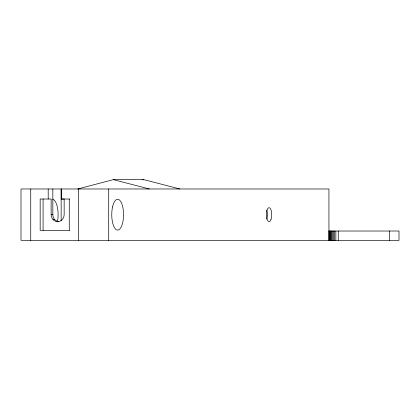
<?xml version="1.0" encoding="UTF-8"?>
<svg xmlns="http://www.w3.org/2000/svg" width="420" height="420" viewBox="0 0 420 420"><rect width="100%" height="100%" fill="white"/><g stroke="black" fill="none" stroke-linecap="round" stroke-linejoin="round"><path stroke-width="0.63" d="M77.768 188.979L113.342 179.639L143.813 179.639L179.865 188.979M142.569 179.97L143.813 179.639M61.231 188.979L61.231 199.022L64.155 199.022L64.155 214.672A7.009 6.515 90 0 1 57.64 221.676A7.009 6.515 90 0 1 51.124 214.672L51.124 199.022L40.168 199.022L40.168 230.317L69.605 230.317M61.231 199.022L69.715 199.022M51.124 214.672L52.836 214.672A7.009 6.515 90 0 0 58.784 221.65M53.03 219.623L54.742 219.623M328.939 231.021L399 231.021L399 240.361L21 240.361L21 188.979L328.939 188.979L328.939 240.361M113.342 179.639L149.378 188.979M389.66 231.021L389.66 240.361M338.279 231.021L338.279 240.361M335.864 231.021L335.864 240.361M334.703 231.021L334.703 240.361M333.611 231.021L333.611 240.361M332.593 231.021L332.593 240.361M331.674 231.021L331.674 240.361M330.871 231.021L330.871 240.361M330.188 231.021L330.188 240.361M329.647 231.021L329.647 240.361M329.259 231.021L329.259 240.361M329.018 231.021L329.018 240.361M108.707 188.979L108.707 240.361M78.692 188.979L78.692 240.361M69.269 199.022L69.269 230.317M61.152 188.979L61.152 220.673M52.836 188.979L52.836 214.672M48.2 188.979L48.2 199.022M43.087 199.022L43.087 230.317M30.744 188.979L30.744 240.361M52.726 199.316A15.414 5.901 -90 0 1 57.446 221.791M266.8 210.168A7.009 2.683 -90 0 1 266.8 219.177M112.539 206.966A15.414 5.901 90 0 0 117.647 230.087A15.414 5.901 90 0 0 122.755 206.966A15.414 5.901 90 0 0 112.539 206.966M270.953 219.623A7.009 2.683 -90 0 0 269.756 207.905A7.009 2.683 -90 0 0 266.469 216.484A7.009 2.683 -90 0 0 270.953 219.623"/></g></svg>
